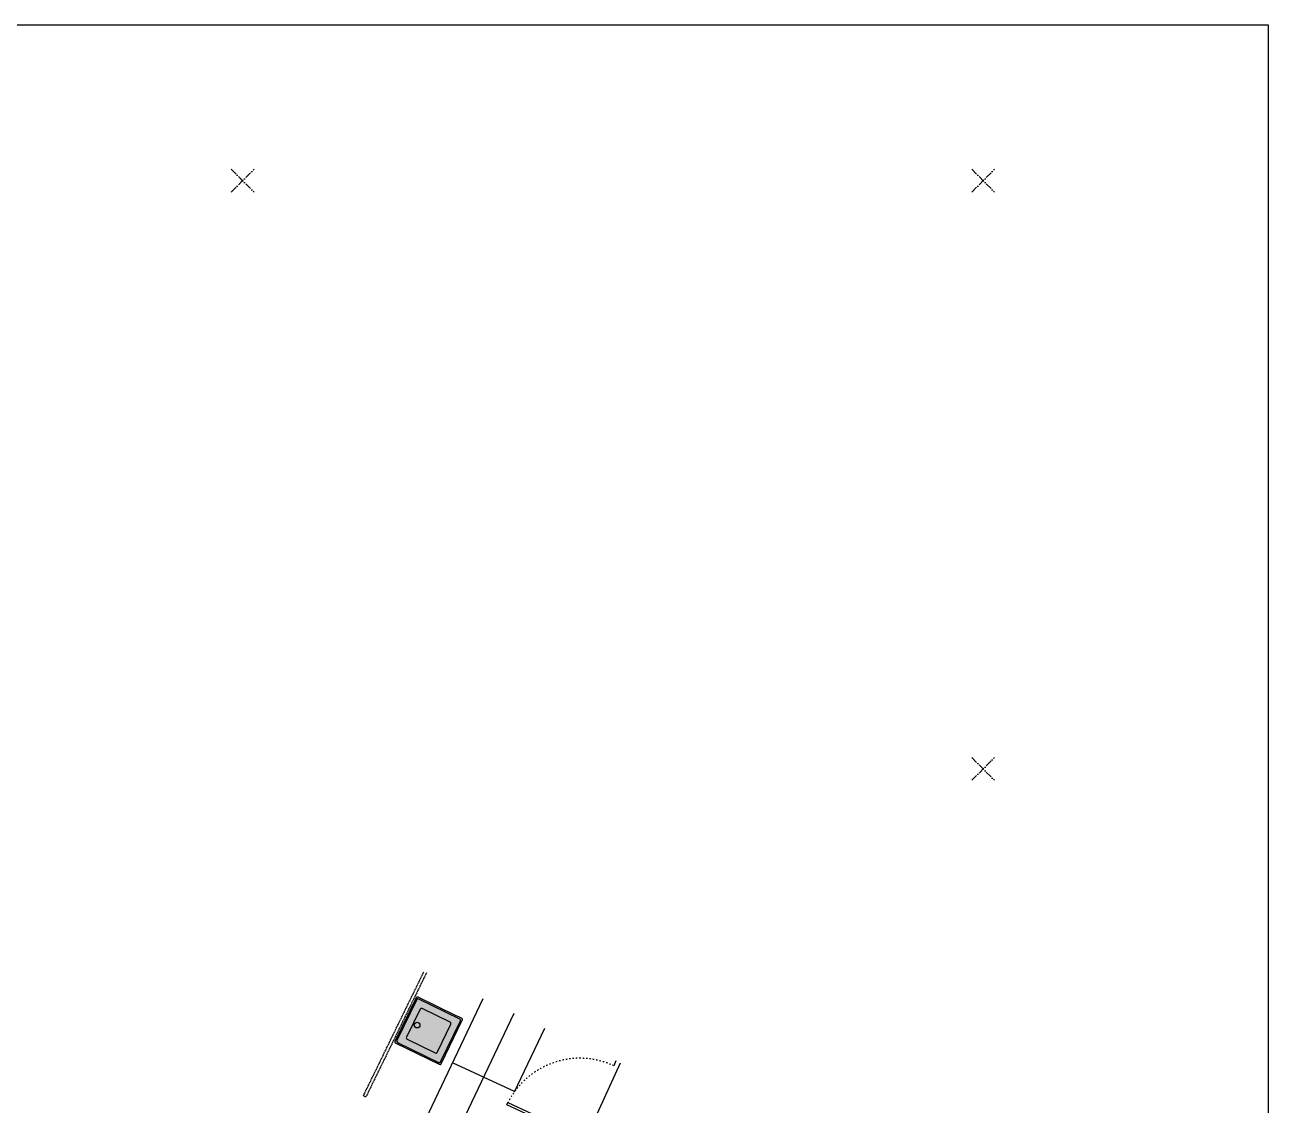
# Model space of a CAD drawing. Header units: millimetres. Extents: x -16811 to 32579, y 147992 to 176118.
# Drawn here: x 13206 to 24122, y 166627 to 176118 of the extents above; entities that cross this region are included whole.
import ezdxf

# ---------------------------------------------------------------- set-up
doc = ezdxf.new("R2010")
doc.units = ezdxf.units.MM
doc.header["$MEASUREMENT"] = 0
doc.header["$PDMODE"] = 3
doc.header["$PDSIZE"] = 100
for name, pattern in [('ACAD_ISO02W100', [15, 12, -3]), ('ACAD_ISO03W100', [30, 12, -18]), ('ACAD_ISO10W100', [18, 12, -3, 0, -3])]:
    doc.linetypes.add(name, pattern=pattern)
doc.layers.add('0[12345]', color=6, linetype='ACAD_ISO10W100', lineweight=30, plot=False)
for name, color, linetype in [('Door[34]', 8, 'Continuous'), ('Glass[34]', 132, 'ACAD_ISO02W100'), ('Hatching[34]', 7, 'Continuous'), ('Toilet Accessories[34]', 7, 'Continuous'), ('Wall.Toilet[34]', 7, 'Continuous')]:
    doc.layers.add(name, color=color, linetype=linetype)
doc.layers.add('TEXT.layout', color=7, linetype='Continuous', true_color=0x43484c)

msp = doc.modelspace()

# ---------------------------------------------------------------- hatches: boundary and pattern name
at = {"layer": 'Hatching[34]', "ltscale": 100}
h = msp.add_hatch(color=256, dxfattribs=at)
h.set_gradient(color1=(222, 236, 247), one_color=1, tint=1, name='SPHERICAL')
edge = h.paths.add_edge_path()
edge.add_arc((16654, 167565), 12.5, 64.0001, 153.9249)
edge.add_line((16642, 167570), (16455, 167186))
edge.add_arc((16464, 167182), 10.2, 153.9999, 257.0624)
edge.add_line((16462, 167172), (16843, 166986))
edge.add_arc((16849, 166998), 13.5, 243.9994, 329.6892)
edge.add_line((16860, 166991), (17047, 167373))
edge.add_arc((17035, 167379), 12.5, 334.0001, 424.0058)
edge.add_arc((954016, 2088967), 2137846, 243.994405, 244.005795, ccw=False)

# ---------------------------------------------------------------- linework, layer by layer
at = {"layer": '0[12345]', "ltscale": 5}
for p in [(15118, 174749), (21620, 174749), (21620, 169581)]:
    msp.add_point(p, dxfattribs=at)
at = {"layer": 'Door[34]'}
for p, q in [((18101, 166271), (18437, 166998)), ((18396, 167016), (18377, 166974))]:
    msp.add_line(p, q, dxfattribs=at)
msp.add_lwpolyline([(18088, 166351), (18079, 166332), (17437, 166629), (17447, 166649)], close=True, dxfattribs=at)
at = {"layer": 'Door[34]', "linetype": 'ACAD_ISO03W100'}
msp.add_arc((18079, 166332), 707, 65.1104, 155.1104, dxfattribs=at)
at = {"layer": 'Glass[34]'}
msp.add_lwpolyline([(16732, 167790), (16200, 166698), (16178, 166709), (16710, 167800)], dxfattribs=at)
at = {"layer": 'Hatching[34]', "color": 252, "true_color": 0x84899a}
for p, q in [((17498, 167431), (17013, 166409)), ((17769, 167302), (17503, 166742)), ((17506, 166746), (16961, 166999))]:
    msp.add_line(p, q, dxfattribs=at)
at = {"layer": 'TEXT.layout', "color": 0, "linetype": 'ByBlock'}
msp.add_lwpolyline([(-15767, 176118), (24122, 176118), (24122, 148017), (-15767, 148017)], close=True, dxfattribs=at)
at = {"layer": 'Toilet Accessories[34]'}
for points in [[(16659, 167576, 0.413829), (16642, 167570), (16455, 167186, 0.482679), (16462, 167172), (16843, 166986, 0.392348), (16860, 166991), (17047, 167373, 0.414243), (17041, 167390, -0.00005)], [(16665, 167559, 0.408107), (16648, 167554), (16473, 167194, 0.408552), (16478, 167178), (16837, 167002, 0.39363), (16855, 167008), (17030, 167367, 0.41091), (17024, 167384)], [(16693, 167476, 0.412985), (16677, 167470), (16556, 167223, 0.414214), (16562, 167206), (16809, 167086, 0.415534), (16826, 167091), (16946, 167339, 0.414217), (16941, 167355)]]:
    msp.add_lwpolyline(points, format="xyb", close=True, dxfattribs=at)
msp.add_circle((16650, 167330), 24.8, dxfattribs=at)
at = {"layer": 'Wall.Toilet[34]'}
msp.add_line((17227, 167560), (16511, 166053), dxfattribs=at)

doc.saveas('drawing.dxf')
